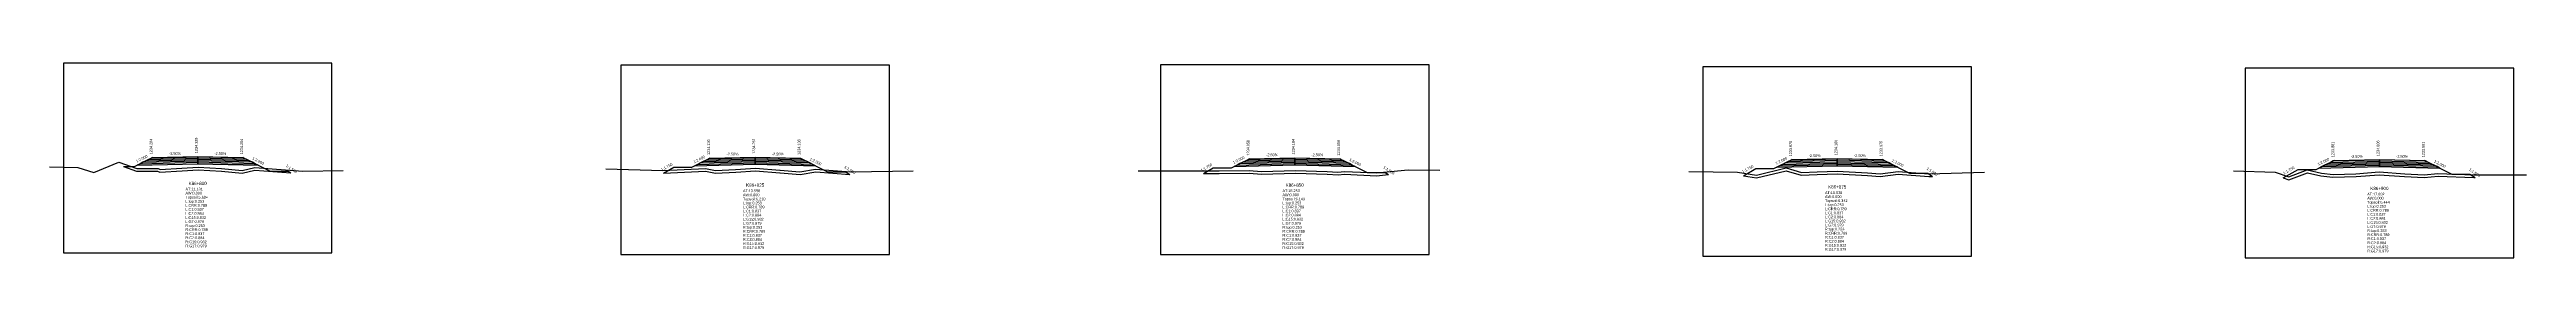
# Model space of a CAD drawing. Extents: x -7 to 78429, y 1189 to 1262.
# Drawn here: x 3036.5 to 3310.4, y 1223.1 to 1244.7 of the extents above; entities that cross this region are included whole.
import ezdxf
from ezdxf.enums import TextEntityAlignment as Align

# ---------------------------------------------------------------- set-up
doc = ezdxf.new("R2010")
doc.units = 0

msp = doc.modelspace()

# ---------------------------------------------------------------- linework, layer by layer
at = {"layer": 'A4_BORDER', "color": 7}
for points in [[(3038.051, 1223.658), (3067.751, 1223.658), (3067.751, 1244.658), (3038.051, 1244.658), (3038.051, 1223.658)], [(3099.689, 1223.47), (3129.389, 1223.47), (3129.389, 1244.47), (3099.689, 1244.47), (3099.689, 1223.47)], [(3159.345, 1223.473), (3189.045, 1223.473), (3189.045, 1244.473), (3159.345, 1244.473), (3159.345, 1223.473)], [(3219.329, 1223.269), (3249.029, 1223.269), (3249.029, 1244.269), (3219.329, 1244.269), (3219.329, 1223.269)], [(3279.274, 1223.103), (3308.974, 1223.103), (3308.974, 1244.103), (3279.274, 1244.103), (3279.274, 1223.103)]]:
    msp.add_lwpolyline(points, dxfattribs=at)
at = {"layer": 'CLEAR_GROUND', "color": 8}
for points in [[(3044.7, 1233.204), (3046.131, 1232.698), (3048.459, 1232.703), (3048.704, 1232.596), (3051.179, 1232.728), (3052.947, 1232.858), (3055.528, 1232.69), (3057.838, 1232.467), (3059.23, 1232.796), (3063.195, 1232.508)], [(3104.4, 1232.485), (3109.037, 1232.695), (3110.142, 1232.469), (3112.4, 1232.589), (3114.589, 1232.739), (3117.258, 1232.503), (3117.321, 1232.512), (3119.501, 1232.329), (3121.238, 1232.61), (3125.013, 1232.32)], [(3164.1, 1232.433), (3165.842, 1232.435), (3169.149, 1232.486), (3170.514, 1232.367), (3174.265, 1232.488), (3177.776, 1232.353), (3178.985, 1232.276), (3179.713, 1232.358), (3183.228, 1232.196), (3184.549, 1232.323)], [(3223.8, 1232.187), (3225.253, 1231.961), (3228.514, 1232.748), (3230.173, 1232.251), (3231.961, 1232.317), (3234.187, 1232.405), (3237.513, 1232.222), (3238.916, 1232.088), (3240.929, 1232.369), (3244.301, 1232.107), (3244.713, 1232.119)], [(3283.5, 1231.953), (3284.12, 1231.732), (3286.158, 1232.53), (3287.661, 1232.187), (3288.98, 1232.024), (3291.54, 1232.114), (3294.107, 1232.308), (3296.916, 1232.095), (3299.083, 1231.977), (3300.604, 1232.138), (3304.556, 1231.99), (3304.71, 1231.99)]]:
    msp.add_lwpolyline(points, dxfattribs=at)
at = {"layer": 'DESIGN_ROAD_TRIMMED', "color": 1}
for points in [[(3044.7, 1233.204), (3045.901, 1233.204), (3047.901, 1234.204), (3047.901, 1234.204), (3047.796, 1234.151), (3047.796, 1234.151), (3047.48, 1233.993), (3047.48, 1233.993), (3047.164, 1233.836), (3047.164, 1233.836), (3046.848, 1233.678), (3046.848, 1233.678), (3046.533, 1233.52), (3046.533, 1233.52), (3046.217, 1233.362), (3052.901, 1233.529), (3052.901, 1233.679), (3052.901, 1233.679), (3052.901, 1233.829), (3052.901, 1233.829), (3052.901, 1233.979), (3052.901, 1233.979), (3052.901, 1234.129), (3052.901, 1234.129), (3052.901, 1234.279), (3052.901, 1234.279), (3052.901, 1234.329), (3052.901, 1234.329), (3052.901, 1234.329), (3052.901, 1234.329), (3052.901, 1234.329), (3052.901, 1234.279), (3052.901, 1234.279), (3052.901, 1234.129), (3052.901, 1234.129), (3052.901, 1233.979), (3052.901, 1233.979), (3052.901, 1233.829), (3052.901, 1233.829), (3052.901, 1233.679), (3052.901, 1233.679), (3052.901, 1233.529), (3059.585, 1233.362), (3059.269, 1233.52), (3059.269, 1233.52), (3058.954, 1233.678), (3058.954, 1233.678), (3058.638, 1233.836), (3058.638, 1233.836), (3058.322, 1233.993), (3058.322, 1233.993), (3058.006, 1234.151), (3058.006, 1234.151), (3057.901, 1234.204), (3057.901, 1234.204), (3060.901, 1232.704), (3062.901, 1232.704), (3063.195, 1232.508)], [(3104.4, 1232.485), (3105.539, 1233.136), (3107.539, 1233.136), (3109.539, 1234.136), (3109.539, 1234.136), (3109.433, 1234.083), (3109.433, 1234.083), (3109.117, 1233.925), (3109.117, 1233.925), (3108.802, 1233.768), (3108.802, 1233.768), (3108.486, 1233.61), (3108.486, 1233.61), (3108.17, 1233.452), (3108.17, 1233.452), (3107.854, 1233.294), (3114.539, 1233.461), (3114.539, 1233.611), (3114.539, 1233.611), (3114.539, 1233.761), (3114.539, 1233.761), (3114.539, 1233.911), (3114.539, 1233.911), (3114.539, 1234.061), (3114.539, 1234.061), (3114.539, 1234.211), (3114.539, 1234.211), (3114.539, 1234.261), (3114.539, 1234.261), (3114.539, 1234.261), (3114.539, 1234.261), (3114.539, 1234.261), (3114.539, 1234.211), (3114.539, 1234.211), (3114.539, 1234.061), (3114.539, 1234.061), (3114.539, 1233.911), (3114.539, 1233.911), (3114.539, 1233.761), (3114.539, 1233.761), (3114.539, 1233.611), (3114.539, 1233.611), (3114.539, 1233.461), (3121.223, 1233.294), (3120.907, 1233.452), (3120.907, 1233.452), (3120.591, 1233.61), (3120.591, 1233.61), (3120.275, 1233.768), (3120.275, 1233.768), (3119.96, 1233.925), (3119.96, 1233.925), (3119.644, 1234.083), (3119.644, 1234.083), (3119.539, 1234.136), (3119.539, 1234.136), (3122.539, 1232.636), (3124.539, 1232.636), (3125.013, 1232.32)], [(3164.1, 1232.433), (3165.195, 1233.059), (3167.195, 1233.059), (3169.195, 1234.059), (3169.195, 1234.059), (3169.09, 1234.006), (3169.09, 1234.006), (3168.774, 1233.848), (3168.774, 1233.848), (3168.459, 1233.691), (3168.459, 1233.691), (3168.143, 1233.533), (3168.143, 1233.533), (3167.827, 1233.375), (3167.827, 1233.375), (3167.511, 1233.217), (3174.195, 1233.384), (3174.195, 1233.534), (3174.195, 1233.534), (3174.195, 1233.684), (3174.195, 1233.684), (3174.195, 1233.834), (3174.195, 1233.834), (3174.195, 1233.984), (3174.195, 1233.984), (3174.195, 1234.134), (3174.195, 1234.134), (3174.195, 1234.184), (3174.195, 1234.184), (3174.195, 1234.184), (3174.195, 1234.184), (3174.195, 1234.184), (3174.195, 1234.134), (3174.195, 1234.134), (3174.195, 1233.984), (3174.195, 1233.984), (3174.195, 1233.834), (3174.195, 1233.834), (3174.195, 1233.684), (3174.195, 1233.684), (3174.195, 1233.534), (3174.195, 1233.534), (3174.195, 1233.384), (3180.88, 1233.217), (3180.564, 1233.375), (3180.564, 1233.375), (3180.248, 1233.533), (3180.248, 1233.533), (3179.932, 1233.691), (3179.932, 1233.691), (3179.616, 1233.848), (3179.616, 1233.848), (3179.301, 1234.006), (3179.301, 1234.006), (3179.195, 1234.059), (3179.195, 1234.059), (3182.195, 1232.559), (3184.195, 1232.559), (3184.549, 1232.323)], [(3223.8, 1232.187), (3225.179, 1232.975), (3227.179, 1232.975), (3229.179, 1233.975), (3229.179, 1233.975), (3229.074, 1233.922), (3229.074, 1233.922), (3228.758, 1233.764), (3228.758, 1233.764), (3228.442, 1233.607), (3228.442, 1233.607), (3228.127, 1233.449), (3228.127, 1233.449), (3227.811, 1233.291), (3227.811, 1233.291), (3227.495, 1233.133), (3234.179, 1233.3), (3234.179, 1233.45), (3234.179, 1233.45), (3234.179, 1233.6), (3234.179, 1233.6), (3234.179, 1233.75), (3234.179, 1233.75), (3234.179, 1233.9), (3234.179, 1233.9), (3234.179, 1234.05), (3234.179, 1234.05), (3234.179, 1234.1), (3234.179, 1234.1), (3234.179, 1234.1), (3234.179, 1234.1), (3234.179, 1234.1), (3234.179, 1234.05), (3234.179, 1234.05), (3234.179, 1233.9), (3234.179, 1233.9), (3234.179, 1233.75), (3234.179, 1233.75), (3234.179, 1233.6), (3234.179, 1233.6), (3234.179, 1233.45), (3234.179, 1233.45), (3234.179, 1233.3), (3240.863, 1233.133), (3240.548, 1233.291), (3240.548, 1233.291), (3240.232, 1233.449), (3240.232, 1233.449), (3239.916, 1233.607), (3239.916, 1233.607), (3239.6, 1233.764), (3239.6, 1233.764), (3239.284, 1233.922), (3239.284, 1233.922), (3239.179, 1233.975), (3239.179, 1233.975), (3242.179, 1232.475), (3244.179, 1232.475), (3244.713, 1232.119)], [(3283.5, 1231.953), (3285.124, 1232.881), (3287.124, 1232.881), (3289.124, 1233.881), (3289.124, 1233.881), (3289.018, 1233.828), (3289.018, 1233.828), (3288.703, 1233.67), (3288.703, 1233.67), (3288.387, 1233.513), (3288.387, 1233.513), (3288.071, 1233.355), (3288.071, 1233.355), (3287.755, 1233.197), (3287.755, 1233.197), (3287.439, 1233.039), (3294.124, 1233.206), (3294.124, 1233.356), (3294.124, 1233.356), (3294.124, 1233.506), (3294.124, 1233.506), (3294.124, 1233.656), (3294.124, 1233.656), (3294.124, 1233.806), (3294.124, 1233.806), (3294.124, 1233.956), (3294.124, 1233.956), (3294.124, 1234.006), (3294.124, 1234.006), (3294.124, 1234.006), (3294.124, 1234.006), (3294.124, 1234.006), (3294.124, 1233.956), (3294.124, 1233.956), (3294.124, 1233.806), (3294.124, 1233.806), (3294.124, 1233.656), (3294.124, 1233.656), (3294.124, 1233.506), (3294.124, 1233.506), (3294.124, 1233.356), (3294.124, 1233.356), (3294.124, 1233.206), (3300.808, 1233.039), (3300.492, 1233.197), (3300.492, 1233.197), (3300.176, 1233.355), (3300.176, 1233.355), (3299.86, 1233.513), (3299.86, 1233.513), (3299.545, 1233.67), (3299.545, 1233.67), (3299.229, 1233.828), (3299.229, 1233.828), (3299.124, 1233.881), (3299.124, 1233.881), (3302.124, 1232.381), (3304.124, 1232.381), (3304.71, 1231.99)]]:
    msp.add_lwpolyline(points, dxfattribs=at)
at = {"layer": 'FINISHED_ROAD', "color": 2}
for points in [[(3045.901, 1233.204), (3047.901, 1234.204), (3047.901, 1234.204), (3052.901, 1234.329), (3057.901, 1234.204), (3057.901, 1234.204), (3060.901, 1232.704), (3062.901, 1232.704)], [(3105.539, 1233.136), (3107.539, 1233.136), (3109.539, 1234.136), (3109.539, 1234.136), (3114.539, 1234.261), (3119.539, 1234.136), (3119.539, 1234.136), (3122.539, 1232.636), (3124.539, 1232.636)], [(3165.195, 1233.059), (3167.195, 1233.059), (3169.195, 1234.059), (3169.195, 1234.059), (3174.195, 1234.184), (3179.195, 1234.059), (3179.195, 1234.059), (3182.195, 1232.559), (3184.195, 1232.559)], [(3225.179, 1232.975), (3227.179, 1232.975), (3229.179, 1233.975), (3229.179, 1233.975), (3234.179, 1234.1), (3239.179, 1233.975), (3239.179, 1233.975), (3242.179, 1232.475), (3244.179, 1232.475)], [(3285.124, 1232.881), (3287.124, 1232.881), (3289.124, 1233.881), (3289.124, 1233.881), (3294.124, 1234.006), (3299.124, 1233.881), (3299.124, 1233.881), (3302.124, 1232.381), (3304.124, 1232.381)]]:
    msp.add_lwpolyline(points, dxfattribs=at)
at = {"layer": 'LAYER_0', "color": 4}
for points in [[(3047.901, 1234.204), (3047.796, 1234.151), (3052.901, 1234.279), (3052.901, 1234.329)], [(3109.539, 1234.136), (3109.433, 1234.083), (3114.539, 1234.211), (3114.539, 1234.261)], [(3169.195, 1234.059), (3169.09, 1234.006), (3174.195, 1234.134), (3174.195, 1234.184)], [(3229.179, 1233.975), (3229.074, 1233.922), (3234.179, 1234.05), (3234.179, 1234.1)], [(3289.124, 1233.881), (3289.018, 1233.828), (3294.124, 1233.956), (3294.124, 1234.006)]]:
    msp.add_lwpolyline(points, dxfattribs=at)
at = {"layer": 'LAYER_1', "color": 4}
for points in [[(3047.796, 1234.151), (3047.48, 1233.993), (3052.901, 1234.129), (3052.901, 1234.279)], [(3109.433, 1234.083), (3109.117, 1233.925), (3114.539, 1234.061), (3114.539, 1234.211)], [(3169.09, 1234.006), (3168.774, 1233.848), (3174.195, 1233.984), (3174.195, 1234.134)], [(3229.074, 1233.922), (3228.758, 1233.764), (3234.179, 1233.9), (3234.179, 1234.05)], [(3289.018, 1233.828), (3288.703, 1233.67), (3294.124, 1233.806), (3294.124, 1233.956)]]:
    msp.add_lwpolyline(points, dxfattribs=at)
at = {"layer": 'LAYER_10', "color": 6}
for points in [[(3058.954, 1233.678), (3059.269, 1233.52), (3052.901, 1233.679), (3052.901, 1233.829)], [(3120.591, 1233.61), (3120.907, 1233.452), (3114.539, 1233.611), (3114.539, 1233.761)], [(3180.248, 1233.533), (3180.564, 1233.375), (3174.195, 1233.534), (3174.195, 1233.684)], [(3240.232, 1233.449), (3240.548, 1233.291), (3234.179, 1233.45), (3234.179, 1233.6)], [(3300.176, 1233.355), (3300.492, 1233.197), (3294.124, 1233.356), (3294.124, 1233.506)]]:
    msp.add_lwpolyline(points, dxfattribs=at)
at = {"layer": 'LAYER_11', "color": 6}
for points in [[(3059.269, 1233.52), (3059.585, 1233.362), (3052.901, 1233.529), (3052.901, 1233.679)], [(3120.907, 1233.452), (3121.223, 1233.294), (3114.539, 1233.461), (3114.539, 1233.611)], [(3180.564, 1233.375), (3180.88, 1233.217), (3174.195, 1233.384), (3174.195, 1233.534)], [(3240.548, 1233.291), (3240.863, 1233.133), (3234.179, 1233.3), (3234.179, 1233.45)], [(3300.492, 1233.197), (3300.808, 1233.039), (3294.124, 1233.206), (3294.124, 1233.356)]]:
    msp.add_lwpolyline(points, dxfattribs=at)
at = {"layer": 'LAYER_2', "color": 4}
for points in [[(3047.48, 1233.993), (3047.164, 1233.836), (3052.901, 1233.979), (3052.901, 1234.129)], [(3109.117, 1233.925), (3108.802, 1233.768), (3114.539, 1233.911), (3114.539, 1234.061)], [(3168.774, 1233.848), (3168.459, 1233.691), (3174.195, 1233.834), (3174.195, 1233.984)], [(3228.758, 1233.764), (3228.442, 1233.607), (3234.179, 1233.75), (3234.179, 1233.9)], [(3288.703, 1233.67), (3288.387, 1233.513), (3294.124, 1233.656), (3294.124, 1233.806)]]:
    msp.add_lwpolyline(points, dxfattribs=at)
at = {"layer": 'LAYER_3', "color": 4}
for points in [[(3047.164, 1233.836), (3046.848, 1233.678), (3052.901, 1233.829), (3052.901, 1233.979)], [(3108.802, 1233.768), (3108.486, 1233.61), (3114.539, 1233.761), (3114.539, 1233.911)], [(3168.459, 1233.691), (3168.143, 1233.533), (3174.195, 1233.684), (3174.195, 1233.834)], [(3228.442, 1233.607), (3228.127, 1233.449), (3234.179, 1233.6), (3234.179, 1233.75)], [(3288.387, 1233.513), (3288.071, 1233.355), (3294.124, 1233.506), (3294.124, 1233.656)]]:
    msp.add_lwpolyline(points, dxfattribs=at)
at = {"layer": 'LAYER_4', "color": 4}
for points in [[(3046.848, 1233.678), (3046.533, 1233.52), (3052.901, 1233.679), (3052.901, 1233.829)], [(3108.486, 1233.61), (3108.17, 1233.452), (3114.539, 1233.611), (3114.539, 1233.761)], [(3168.143, 1233.533), (3167.827, 1233.375), (3174.195, 1233.534), (3174.195, 1233.684)], [(3228.127, 1233.449), (3227.811, 1233.291), (3234.179, 1233.45), (3234.179, 1233.6)], [(3288.071, 1233.355), (3287.755, 1233.197), (3294.124, 1233.356), (3294.124, 1233.506)]]:
    msp.add_lwpolyline(points, dxfattribs=at)
at = {"layer": 'LAYER_5', "color": 4}
for points in [[(3046.533, 1233.52), (3046.217, 1233.362), (3052.901, 1233.529), (3052.901, 1233.679)], [(3108.17, 1233.452), (3107.854, 1233.294), (3114.539, 1233.461), (3114.539, 1233.611)], [(3167.827, 1233.375), (3167.511, 1233.217), (3174.195, 1233.384), (3174.195, 1233.534)], [(3227.811, 1233.291), (3227.495, 1233.133), (3234.179, 1233.3), (3234.179, 1233.45)], [(3287.755, 1233.197), (3287.439, 1233.039), (3294.124, 1233.206), (3294.124, 1233.356)]]:
    msp.add_lwpolyline(points, dxfattribs=at)
at = {"layer": 'LAYER_6', "color": 6}
for points in [[(3057.901, 1234.204), (3058.006, 1234.151), (3052.901, 1234.279), (3052.901, 1234.329)], [(3119.539, 1234.136), (3119.644, 1234.083), (3114.539, 1234.211), (3114.539, 1234.261)], [(3179.195, 1234.059), (3179.301, 1234.006), (3174.195, 1234.134), (3174.195, 1234.184)], [(3239.179, 1233.975), (3239.284, 1233.922), (3234.179, 1234.05), (3234.179, 1234.1)], [(3299.124, 1233.881), (3299.229, 1233.828), (3294.124, 1233.956), (3294.124, 1234.006)]]:
    msp.add_lwpolyline(points, dxfattribs=at)
at = {"layer": 'LAYER_7', "color": 6}
for points in [[(3058.006, 1234.151), (3058.322, 1233.993), (3052.901, 1234.129), (3052.901, 1234.279)], [(3119.644, 1234.083), (3119.96, 1233.925), (3114.539, 1234.061), (3114.539, 1234.211)], [(3179.301, 1234.006), (3179.616, 1233.848), (3174.195, 1233.984), (3174.195, 1234.134)], [(3239.284, 1233.922), (3239.6, 1233.764), (3234.179, 1233.9), (3234.179, 1234.05)], [(3299.229, 1233.828), (3299.545, 1233.67), (3294.124, 1233.806), (3294.124, 1233.956)]]:
    msp.add_lwpolyline(points, dxfattribs=at)
at = {"layer": 'LAYER_8', "color": 6}
for points in [[(3058.322, 1233.993), (3058.638, 1233.836), (3052.901, 1233.979), (3052.901, 1234.129)], [(3119.96, 1233.925), (3120.275, 1233.768), (3114.539, 1233.911), (3114.539, 1234.061)], [(3179.616, 1233.848), (3179.932, 1233.691), (3174.195, 1233.834), (3174.195, 1233.984)], [(3239.6, 1233.764), (3239.916, 1233.607), (3234.179, 1233.75), (3234.179, 1233.9)], [(3299.545, 1233.67), (3299.86, 1233.513), (3294.124, 1233.656), (3294.124, 1233.806)]]:
    msp.add_lwpolyline(points, dxfattribs=at)
at = {"layer": 'LAYER_9', "color": 6}
for points in [[(3058.638, 1233.836), (3058.954, 1233.678), (3052.901, 1233.829), (3052.901, 1233.979)], [(3120.275, 1233.768), (3120.591, 1233.61), (3114.539, 1233.761), (3114.539, 1233.911)], [(3179.932, 1233.691), (3180.248, 1233.533), (3174.195, 1233.684), (3174.195, 1233.834)], [(3239.916, 1233.607), (3240.232, 1233.449), (3234.179, 1233.6), (3234.179, 1233.75)], [(3299.86, 1233.513), (3300.176, 1233.355), (3294.124, 1233.506), (3294.124, 1233.656)]]:
    msp.add_lwpolyline(points, dxfattribs=at)
at = {"layer": 'NATURAL_GROUND', "color": 3}
for points in [[(3036.522, 1233.177), (3039.649, 1233.086), (3041.431, 1232.549), (3044.172, 1233.709), (3046.182, 1232.998), (3048.522, 1233.003), (3048.759, 1232.899), (3051.16, 1233.027), (3052.946, 1233.159), (3055.552, 1232.989), (3057.817, 1232.77), (3059.206, 1233.099), (3064.527, 1232.712), (3068.987, 1232.787)], [(3098.031, 1232.942), (3104.318, 1232.782), (3109.061, 1232.996), (3110.165, 1232.771), (3112.382, 1232.888), (3114.592, 1233.04), (3117.25, 1232.805), (3117.312, 1232.814), (3119.49, 1232.631), (3121.226, 1232.912), (3125.123, 1232.612), (3132.02, 1232.726)], [(3156.894, 1232.725), (3165.839, 1232.735), (3169.159, 1232.786), (3170.522, 1232.667), (3174.265, 1232.788), (3177.791, 1232.653), (3178.977, 1232.577), (3179.703, 1232.659), (3183.22, 1232.497), (3186.728, 1232.834), (3190.232, 1232.796)], [(3217.789, 1232.668), (3223.152, 1232.591), (3225.24, 1232.267), (3228.522, 1233.059), (3230.211, 1232.553), (3231.949, 1232.617), (3234.189, 1232.705), (3237.535, 1232.521), (3238.909, 1232.39), (3240.92, 1232.671), (3244.308, 1232.407), (3250.464, 1232.598)], [(3277.98, 1232.752), (3282.598, 1232.594), (3284.116, 1232.052), (3286.135, 1232.843), (3287.713, 1232.483), (3288.994, 1232.325), (3291.524, 1232.414), (3294.107, 1232.609), (3296.936, 1232.394), (3299.076, 1232.278), (3300.594, 1232.439), (3304.562, 1232.29), (3310.383, 1232.299)]]:
    msp.add_lwpolyline(points, dxfattribs=at)
at = {"layer": 'STRUCTURE_LEFT', "color": 4}
for points in [[(3047.901, 1234.204), (3047.796, 1234.151), (3047.796, 1234.151), (3047.48, 1233.993), (3047.48, 1233.993), (3047.164, 1233.836), (3047.164, 1233.836), (3046.848, 1233.678), (3046.848, 1233.678), (3046.533, 1233.52), (3046.533, 1233.52), (3046.217, 1233.362), (3052.901, 1233.529), (3052.901, 1233.679), (3052.901, 1233.679), (3052.901, 1233.829), (3052.901, 1233.829), (3052.901, 1233.979), (3052.901, 1233.979), (3052.901, 1234.129), (3052.901, 1234.129), (3052.901, 1234.279), (3052.901, 1234.279), (3052.901, 1234.329), (3052.901, 1234.329)], [(3109.539, 1234.136), (3109.433, 1234.083), (3109.433, 1234.083), (3109.117, 1233.925), (3109.117, 1233.925), (3108.802, 1233.768), (3108.802, 1233.768), (3108.486, 1233.61), (3108.486, 1233.61), (3108.17, 1233.452), (3108.17, 1233.452), (3107.854, 1233.294), (3114.539, 1233.461), (3114.539, 1233.611), (3114.539, 1233.611), (3114.539, 1233.761), (3114.539, 1233.761), (3114.539, 1233.911), (3114.539, 1233.911), (3114.539, 1234.061), (3114.539, 1234.061), (3114.539, 1234.211), (3114.539, 1234.211), (3114.539, 1234.261), (3114.539, 1234.261)], [(3169.195, 1234.059), (3169.09, 1234.006), (3169.09, 1234.006), (3168.774, 1233.848), (3168.774, 1233.848), (3168.459, 1233.691), (3168.459, 1233.691), (3168.143, 1233.533), (3168.143, 1233.533), (3167.827, 1233.375), (3167.827, 1233.375), (3167.511, 1233.217), (3174.195, 1233.384), (3174.195, 1233.534), (3174.195, 1233.534), (3174.195, 1233.684), (3174.195, 1233.684), (3174.195, 1233.834), (3174.195, 1233.834), (3174.195, 1233.984), (3174.195, 1233.984), (3174.195, 1234.134), (3174.195, 1234.134), (3174.195, 1234.184), (3174.195, 1234.184)], [(3229.179, 1233.975), (3229.074, 1233.922), (3229.074, 1233.922), (3228.758, 1233.764), (3228.758, 1233.764), (3228.442, 1233.607), (3228.442, 1233.607), (3228.127, 1233.449), (3228.127, 1233.449), (3227.811, 1233.291), (3227.811, 1233.291), (3227.495, 1233.133), (3234.179, 1233.3), (3234.179, 1233.45), (3234.179, 1233.45), (3234.179, 1233.6), (3234.179, 1233.6), (3234.179, 1233.75), (3234.179, 1233.75), (3234.179, 1233.9), (3234.179, 1233.9), (3234.179, 1234.05), (3234.179, 1234.05), (3234.179, 1234.1), (3234.179, 1234.1)], [(3289.124, 1233.881), (3289.018, 1233.828), (3289.018, 1233.828), (3288.703, 1233.67), (3288.703, 1233.67), (3288.387, 1233.513), (3288.387, 1233.513), (3288.071, 1233.355), (3288.071, 1233.355), (3287.755, 1233.197), (3287.755, 1233.197), (3287.439, 1233.039), (3294.124, 1233.206), (3294.124, 1233.356), (3294.124, 1233.356), (3294.124, 1233.506), (3294.124, 1233.506), (3294.124, 1233.656), (3294.124, 1233.656), (3294.124, 1233.806), (3294.124, 1233.806), (3294.124, 1233.956), (3294.124, 1233.956), (3294.124, 1234.006), (3294.124, 1234.006)]]:
    msp.add_lwpolyline(points, dxfattribs=at)
at = {"layer": 'STRUCTURE_RIGHT', "color": 6}
for points in [[(3052.901, 1234.329), (3052.901, 1234.329), (3052.901, 1234.279), (3052.901, 1234.279), (3052.901, 1234.129), (3052.901, 1234.129), (3052.901, 1233.979), (3052.901, 1233.979), (3052.901, 1233.829), (3052.901, 1233.829), (3052.901, 1233.679), (3052.901, 1233.679), (3052.901, 1233.529), (3059.585, 1233.362), (3059.269, 1233.52), (3059.269, 1233.52), (3058.954, 1233.678), (3058.954, 1233.678), (3058.638, 1233.836), (3058.638, 1233.836), (3058.322, 1233.993), (3058.322, 1233.993), (3058.006, 1234.151), (3058.006, 1234.151), (3057.901, 1234.204)], [(3114.539, 1234.261), (3114.539, 1234.261), (3114.539, 1234.211), (3114.539, 1234.211), (3114.539, 1234.061), (3114.539, 1234.061), (3114.539, 1233.911), (3114.539, 1233.911), (3114.539, 1233.761), (3114.539, 1233.761), (3114.539, 1233.611), (3114.539, 1233.611), (3114.539, 1233.461), (3121.223, 1233.294), (3120.907, 1233.452), (3120.907, 1233.452), (3120.591, 1233.61), (3120.591, 1233.61), (3120.275, 1233.768), (3120.275, 1233.768), (3119.96, 1233.925), (3119.96, 1233.925), (3119.644, 1234.083), (3119.644, 1234.083), (3119.539, 1234.136)], [(3174.195, 1234.184), (3174.195, 1234.184), (3174.195, 1234.134), (3174.195, 1234.134), (3174.195, 1233.984), (3174.195, 1233.984), (3174.195, 1233.834), (3174.195, 1233.834), (3174.195, 1233.684), (3174.195, 1233.684), (3174.195, 1233.534), (3174.195, 1233.534), (3174.195, 1233.384), (3180.88, 1233.217), (3180.564, 1233.375), (3180.564, 1233.375), (3180.248, 1233.533), (3180.248, 1233.533), (3179.932, 1233.691), (3179.932, 1233.691), (3179.616, 1233.848), (3179.616, 1233.848), (3179.301, 1234.006), (3179.301, 1234.006), (3179.195, 1234.059)], [(3234.179, 1234.1), (3234.179, 1234.1), (3234.179, 1234.05), (3234.179, 1234.05), (3234.179, 1233.9), (3234.179, 1233.9), (3234.179, 1233.75), (3234.179, 1233.75), (3234.179, 1233.6), (3234.179, 1233.6), (3234.179, 1233.45), (3234.179, 1233.45), (3234.179, 1233.3), (3240.863, 1233.133), (3240.548, 1233.291), (3240.548, 1233.291), (3240.232, 1233.449), (3240.232, 1233.449), (3239.916, 1233.607), (3239.916, 1233.607), (3239.6, 1233.764), (3239.6, 1233.764), (3239.284, 1233.922), (3239.284, 1233.922), (3239.179, 1233.975)], [(3294.124, 1234.006), (3294.124, 1234.006), (3294.124, 1233.956), (3294.124, 1233.956), (3294.124, 1233.806), (3294.124, 1233.806), (3294.124, 1233.656), (3294.124, 1233.656), (3294.124, 1233.506), (3294.124, 1233.506), (3294.124, 1233.356), (3294.124, 1233.356), (3294.124, 1233.206), (3300.808, 1233.039), (3300.492, 1233.197), (3300.492, 1233.197), (3300.176, 1233.355), (3300.176, 1233.355), (3299.86, 1233.513), (3299.86, 1233.513), (3299.545, 1233.67), (3299.545, 1233.67), (3299.229, 1233.828), (3299.229, 1233.828), (3299.124, 1233.881)]]:
    msp.add_lwpolyline(points, dxfattribs=at)

# ---------------------------------------------------------------- texts
at = {"layer": 'INFO_TEXT'}
for s, p in [('AT:11.131', (3051.551, 1230.558)), ('AW:0.000', (3051.551, 1230.108)), ('Topsoil:5.604', (3051.551, 1229.658)), ('AT:13.558', (3113.189, 1230.37)), ('AW:0.000', (3113.189, 1229.92)), ('Topsoil:6.210', (3113.189, 1229.47)), ('AT:15.253', (3172.845, 1230.373)), ('AW:0.000', (3172.845, 1229.923)), ('Topsoil:6.143', (3172.845, 1229.473)), ('AT:15.538', (3232.829, 1230.169)), ('AW:0.000', (3232.829, 1229.719)), ('AT:17.002', (3292.774, 1230.003)), ('AW:0.000', (3292.774, 1229.553)), ('L:top:0.253', (3051.551, 1229.208)), ('L:CRR:0.789', (3051.551, 1228.758)), ('L:C1:0.837', (3051.551, 1228.308)), ('L:C2:0.884', (3051.551, 1227.858)), ('L:G15:0.932', (3051.551, 1227.408)), ('L:G7:0.979', (3051.551, 1226.958)), ('L:top:0.253', (3113.189, 1229.02)), ('L:CRR:0.789', (3113.189, 1228.57)), ('L:C1:0.837', (3113.189, 1228.12)), ('L:C2:0.884', (3113.189, 1227.67)), ('L:G15:0.932', (3113.189, 1227.22)), ('L:G7:0.979', (3113.189, 1226.77)), ('L:top:0.253', (3172.845, 1229.023)), ('L:CRR:0.789', (3172.845, 1228.573)), ('L:C1:0.837', (3172.845, 1228.123)), ('L:C2:0.884', (3172.845, 1227.673)), ('L:G15:0.932', (3172.845, 1227.223)), ('L:G7:0.979', (3172.845, 1226.773)), ('Topsoil:6.342', (3232.829, 1229.269)), ('L:top:0.253', (3232.829, 1228.819)), ('L:CRR:0.789', (3232.829, 1228.369)), ('L:C1:0.837', (3232.829, 1227.919)), ('L:C2:0.884', (3232.829, 1227.469)), ('L:G15:0.932', (3232.829, 1227.019)), ('Topsoil:6.444', (3292.774, 1229.103)), ('L:top:0.253', (3292.774, 1228.653)), ('L:CRR:0.789', (3292.774, 1228.203)), ('L:C1:0.837', (3292.774, 1227.753)), ('L:C2:0.884', (3292.774, 1227.303)), ('L:G15:0.932', (3292.774, 1226.853)), ('R:top:0.253', (3051.551, 1226.508)), ('R:CRR:0.789', (3051.551, 1226.058)), ('R:C1:0.837', (3051.551, 1225.608)), ('R:C2:0.884', (3051.551, 1225.158)), ('R:G15:0.932', (3051.551, 1224.708)), ('R:G17:0.979', (3051.551, 1224.258)), ('R:top:0.253', (3113.189, 1226.32)), ('R:CRR:0.789', (3113.189, 1225.87)), ('R:C1:0.837', (3113.189, 1225.42)), ('R:C2:0.884', (3113.189, 1224.97)), ('R:G15:0.932', (3113.189, 1224.52)), ('R:G17:0.979', (3113.189, 1224.07)), ('R:top:0.253', (3172.845, 1226.323)), ('R:CRR:0.789', (3172.845, 1225.873)), ('R:C1:0.837', (3172.845, 1225.423)), ('R:C2:0.884', (3172.845, 1224.973)), ('R:G15:0.932', (3172.845, 1224.523)), ('R:G17:0.979', (3172.845, 1224.073)), ('L:G7:0.979', (3232.829, 1226.569)), ('R:top:0.253', (3232.829, 1226.119)), ('R:CRR:0.789', (3232.829, 1225.669)), ('R:C1:0.837', (3232.829, 1225.219)), ('R:C2:0.884', (3232.829, 1224.769)), ('R:G15:0.932', (3232.829, 1224.319)), ('R:G17:0.979', (3232.829, 1223.869)), ('L:G7:0.979', (3292.774, 1226.403)), ('R:top:0.253', (3292.774, 1225.953)), ('R:CRR:0.789', (3292.774, 1225.503)), ('R:C1:0.837', (3292.774, 1225.053)), ('R:C2:0.884', (3292.774, 1224.603)), ('R:G15:0.932', (3292.774, 1224.153)), ('R:G17:0.979', (3292.774, 1223.703))]:
    msp.add_text(s, height=0.3, dxfattribs=at).set_placement(p)
at = {"layer": 'LEFT_TEXT_H'}
for s, p in [('1234.204', (3047.901, 1234.564)), ('1234.136', (3109.539, 1234.496)), ('1234.059', (3169.195, 1234.419)), ('1233.975', (3229.179, 1234.335)), ('1233.881', (3289.124, 1234.241))]:
    msp.add_text(s, height=0.3, rotation=90, dxfattribs=at).set_placement(p)
at = {"layer": 'POINT_TEXT_H'}
for s, p in [('1234.329', (3052.901, 1234.689)), ('1234.261', (3114.539, 1234.621)), ('1234.184', (3174.195, 1234.544)), ('1234.100', (3234.179, 1234.46)), ('1234.006', (3294.124, 1234.366))]:
    msp.add_text(s, height=0.3, rotation=90, dxfattribs=at).set_placement(p)
at = {"layer": 'RIGHT_TEXT_H'}
for s, p in [('1234.204', (3057.901, 1234.564)), ('1234.136', (3119.539, 1234.496)), ('1234.059', (3179.195, 1234.419)), ('1233.975', (3239.179, 1234.335)), ('1233.881', (3299.124, 1234.241))]:
    msp.add_text(s, height=0.3, rotation=90, dxfattribs=at).set_placement(p)
at = {"layer": 'SLOPE_left'}
for s, rotation, p in [('1:2.000', 26.565, (3046.82, 1233.865)), ('1:1.750', 29.745, (3104.88, 1232.967)), ('1:2.000', 26.565, (3108.458, 1233.797)), ('1:1.750', 29.745, (3164.558, 1232.902)), ('1:2.000', 26.565, (3168.115, 1233.72)), ('1:1.750', 29.745, (3224.4, 1232.737)), ('1:2.000', 26.565, (3228.099, 1233.636)), ('1:1.750', 29.745, (3284.222, 1232.573)), ('1:2.000', 26.565, (3288.043, 1233.542))]:
    msp.add_text(s, height=0.3, rotation=rotation, dxfattribs=at).set_placement(p, align=Align.BOTTOM_CENTER)
at = {"layer": 'SLOPE_right'}
for s, rotation, p in [('1:2.000', -26.565, (3059.481, 1233.615)), ('1:1.500', -33.69, (3063.148, 1232.756)), ('1:2.000', -26.565, (3121.119, 1233.547)), ('1:1.500', -33.69, (3124.876, 1232.628)), ('1:2.000', -26.565, (3180.776, 1233.47)), ('1:1.500', -33.69, (3184.472, 1232.591)), ('1:2.000', -26.565, (3240.76, 1233.386)), ('1:1.500', -33.69, (3244.546, 1232.447)), ('1:2.000', -26.565, (3300.704, 1233.292)), ('1:1.500', -33.69, (3304.517, 1232.335))]:
    msp.add_text(s, height=0.3, rotation=rotation, dxfattribs=at).set_placement(p, align=Align.BOTTOM_CENTER)
at = {"layer": 'SLOPE_TEXT'}
for p in [(3050.401, 1234.506), (3055.401, 1234.506), (3112.039, 1234.438), (3117.039, 1234.438), (3171.695, 1234.361), (3176.695, 1234.361), (3231.679, 1234.277), (3236.679, 1234.277), (3291.624, 1234.184), (3296.624, 1234.184)]:
    msp.add_text('-2.50%', height=0.3, dxfattribs=at).set_placement(p, align=Align.CENTER)
at = {"layer": 'STATION_TITLE'}
for s, p in [('K86+800', (3052.901, 1231.158)), ('K86+825', (3114.539, 1230.97)), ('K86+850', (3174.195, 1230.973)), ('K86+875', (3234.179, 1230.769)), ('K86+900', (3294.124, 1230.603))]:
    msp.add_text(s, height=0.36, dxfattribs=at).set_placement(p, align=Align.CENTER)

doc.saveas('drawing.dxf')
